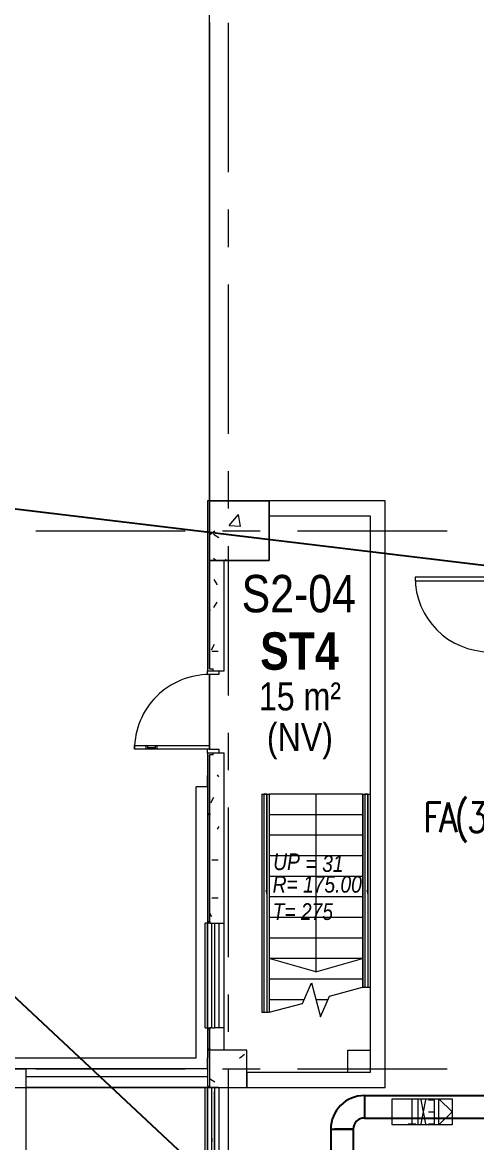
# Model space of a CAD drawing. Header units: millimetres. Extents: x 50620 to 404449, y -131543 to 97.
# Drawn here: x 346237 to 352311, y -79384 to -64398 of the extents above; entities that cross this region are included whole.
import ezdxf

# ---------------------------------------------------------------- set-up
doc = ezdxf.new("R2010")
doc.units = ezdxf.units.MM
doc.linetypes.add('IDA - Grid Line', pattern=[3500, 2000, -500, 500, -500])
for name, color, linetype, lineweight in [('1599_DB_A_BLK2_HQ_R21-2ND STOREY 20230517--$0$A-_DETA----_ED-1', 8, 'Continuous', 9), ('1599_DB_A_BLK2_HQ_R21-2ND STOREY 20230517--$0$A-_DOOR----_E', 8, 'Continuous', 9), ('1599_DB_A_BLK2_HQ_R21-2ND STOREY 20230517--$0$A-_DOOR----_E-1', 8, 'Continuous', 9), ('1599_DB_A_BLK2_HQ_R21-2ND STOREY 20230517--$0$A-_GENM----_M', 8, 'Continuous', 9), ('1599_DB_A_BLK2_HQ_R21-2ND STOREY 20230517--$0$A-_HANR----_E3', 8, 'Continuous', 9), ('1599_DB_A_BLK2_HQ_R21-2ND STOREY 20230517--$0$A-_HANR----_E6', 8, 'Continuous', 9), ('1599_DB_A_BLK2_HQ_R21-2ND STOREY 20230517--$0$A-_WIND----_E', 8, 'Continuous', 9), ('1599_DB_A_BLK2_HQ_R21-2ND STOREY 20230517--$0$E-_LIGT----_E', 8, 'Continuous', 9), ('1599_DB_A_BLK2_HQ_R21-2ND STOREY 20230517--$0$S-_COLN----_E', 8, 'Continuous', 9), ('1599_DB_A_BLK2_HQ_R21-2ND STOREY 20230517--$0$S-_COLN----_E-1', 8, 'Continuous', 0), ('A-_FLOR----_E', 8, 'Continuous', 9), ('A-_GENM----_M', 8, 'Continuous', 9), ('A-_HANR----_E1', 8, 'Continuous', 9), ('A-_HANR----_E3', 8, 'Continuous', 9), ('A-_HANR----_E6', 8, 'Continuous', 9), ('A-_ROOMNAME_A', 8, 'Continuous', 9), ('A-_WALL----_E', 8, 'Continuous', 9), ('A-_WALL----_E-1', 8, 'Continuous', 18), ('A-_WALLPRTN_E', 8, 'Continuous', 9), ('A-_WALLPRTN_E-1', 8, 'Continuous', 18), ('A-_WIND----_E', 8, 'Continuous', 9), ('FURNITURE', 8, 'Continuous', 9), ('M-_ARCHI', 8, 'Continuous', 5), ('M-ACMV_FAD', 3, 'Continuous', 25), ('M-FA TEXT', 3, 'Continuous', 25), ('M_ACMV_ANNOTATION', 7, 'Continuous', 20), ('S-_COLN----_E', 8, 'Continuous', 5), ('S-_COLN----_E-1', 8, 'Continuous', 5), ('S-_COLN----_E-2', 8, 'Continuous', 5), ('S-_STRC----_A', 8, 'Continuous', 5), ('S-_STRC----_A-1', 8, 'Continuous', 5), ('S-_STRC----_E', 8, 'Continuous', 5)]:
    doc.layers.add(name, color=color, linetype=linetype, lineweight=lineweight)
doc.layers.add('S-_ANOTGRID_E-1', color=9, linetype='IDA - Grid Line', lineweight=5, true_color=0x808080)
doc.styles.add('Arial Narrow_2', font='ARIALN.TTF', dxfattribs={"height": 90})
doc.styles.add('Arial Narrow_4', font='ARIALN.TTF', dxfattribs={"height": 375})
doc.styles.add('Arial Narrow_B_2', font='ARIALNB.TTF', dxfattribs={"height": 500})
doc.styles.add('Arial Narrow_I', font='ARIALNI.TTF', dxfattribs={"height": 1.5})
doc.styles.add('Arial Narrow_I_1', font='ARIALNI.TTF', dxfattribs={"height": 375})
doc.styles.add('ROMANS', font='romans.shx', dxfattribs={"width": 0.8})
doc.styles.get("Standard").update_dxf_attribs({"font": 'arial.ttf'})
doc.dimstyles.get("Standard").update_dxf_attribs({"dimtxt": 200, "dimasz": 150, "dimexe": 0.18, "dimexo": 0.0625, "dimgap": 10, "dimtad": 1, "dimtih": 1, "dimtoh": 1, "dimdec": 0, "dimzin": 0, "dimdsep": 46, "dimtxsty": 'Standard', "dimcen": 0.09, "dimclrd": 256, "dimclre": 256, "dimclrt": 256, "dimadec": 0, "dimazin": 0, "dimtfac": 1, "dimtdec": 0, "dimtofl": 0, "dimtmove": 0, "dimatfit": 3, "dimfxl": 1, "dimtolj": 1, "dimtzin": 0, "dimarcsym": 1})
pattern_1 = [(6e-11, (-28420.7, -3975.34), (1016, 254), [83.82, -678.18, 83.82, -678.18, -4064]), (6e-11, (-28420.7, -3975.34), (1016, 254), [-1524, 83.82, -1440.18, 83.82, -678.18, -1778]), (6e-11, (-28420.7, -3975.34), (1016, 254), [-3810, 83.82, -424.18, 83.82, -1186.18]), (120, (-28039.7, -3848.34), (-727.9705, 752.8818), [83.82, -678.18, 83.82, -678.18, -4064]), (120, (-28039.7, -3848.34), (-727.9705, 752.8818), [-1524, 83.82, -1440.18, 83.82, -678.18, -1778]), (120, (-28039.7, -3848.34), (-727.9705, 752.8818), [-3810, 83.82, -424.18, 83.82, -1186.18]), (240, (-27912.7, -3340.34), (-288.0295, -1006.8818), [83.82, -678.18, 83.82, -678.18, -4064]), (240, (-27912.7, -3340.34), (-288.0295, -1006.8818), [-1524, 83.82, -1440.18, 83.82, -678.18, -1778]), (240, (-27912.7, -3340.34), (-288.0295, -1006.8818), [-3810, 83.82, -424.18, 83.82, -1186.18])]

# ---------------------------------------------------------------- blocks, each defined once
blk = doc.blocks.new('IDA - Casement w Top Hung - 2 Panels - 1400L X 1800H - B2-AW01-3560558-BLK 2 2ND STOREY PLAN')
at = {"layer": 'A-_WIND----_E'}
for p, q in [((-700, 17.5), (700, 17.5)), ((-700, 17.5), (-700, -17.5)), ((-650, 17.5), (-615, 17.5)), ((-650, 17.5), (-25, 17.5)), ((-650, 17.5), (650, 17.5)), ((-650, 17.5), (650, 17.5)), ((-615, 17.5), (-35, 17.5)), ((-615, 17.5), (-60, 17.5)), ((-35, 17.5), (0, 17.5)), ((25, 17.5), (-24.9, 17.5)), ((0, 17.5), (35, 17.5)), ((25, 17.5), (650, 17.5)), ((35, 17.5), (615, 17.5)), ((60, 17.5), (615, 17.5)), ((615, 17.5), (650, 17.5)), ((700, 17.5), (700, -17.5)), ((700, -17.5), (-700, -17.5)), ((-615, -17.5), (-650, -17.5)), ((-25, -17.5), (-650, -17.5)), ((650, -17.5), (-650, -17.5)), ((-650, -17.5), (650, -17.5)), ((-35, -17.5), (-615, -17.5)), ((-60, -17.5), (-615, -17.5)), ((0, -17.5), (-35, -17.5)), ((25, -17.5), (-24.9, -17.5)), ((35, -17.5), (0, -17.5)), ((650, -17.5), (25, -17.5)), ((615, -17.5), (35, -17.5)), ((615, -17.5), (60, -17.5)), ((650, -17.5), (615, -17.5))]:
    blk.add_line(p, q, dxfattribs=at)
blk = doc.blocks.new('Wall Motif - Type 1-2673879-BLK 2 2ND STOREY PLAN')
at = {"layer": 'A-_GENM----_M'}
for p, q in [((-575, 105), (825, 105)), ((-575, 105), (-575, 75)), ((825, 75), (-575, 75)), ((-525, 105), (81, 105)), ((81, 75), (-525, 75)), ((-481, 105), (125, 105)), ((-481, 105), (731, 105)), ((125, 75), (-481, 75)), ((731, 75), (-481, 75)), ((125, 105), (731, 105)), ((731, 75), (125, 75)), ((169, 105), (775, 105)), ((775, 75), (169, 75)), ((825, 75), (825, 105))]:
    blk.add_line(p, q, dxfattribs=at)
blk = doc.blocks.new('Railing - Railing-3164338-BLK 2 2ND STOREY PLAN')
at = {"layer": 'A-_HANR----_E3'}
for p, q in [((-7129, -42750), (-7029, -42750)), ((-7129, -42750), (-7129, -45667)), ((-7094, -42750), (-7064, -42750)), ((-7094, -42750), (-7064, -42750)), ((-7029, -42750), (-7029, -45667)), ((-7129, -45667), (-7029, -45667)), ((-7094, -45667), (-7064, -45667)), ((-7094, -45667), (-7064, -45667)), ((-7094, -45667), (-7064, -45667)), ((-7094, -45667), (-7064, -45667)), ((-7094, -45667), (-7064, -45667))]:
    blk.add_line(p, q, dxfattribs=at)
blk = doc.blocks.new('Top Rail Type - Top Rail_Internal_-3164345-BLK 2 2ND STOREY PLAN')
at = {"layer": 'A-_HANR----_E6'}
for p, q in [((-7099, -42750), (-7099, -44083)), ((-7059, -44083), (-7059, -42750)), ((-7077, -44046), (-7081, -44046))]:
    blk.add_line(p, q, dxfattribs=at)
at = {"layer": 'A-_HANR----_E6', "flags": 128}
for points in [[(-7097, -42750), (-7093, -42750), (-7089, -42750), (-7084, -42750), (-7079, -42750), (-7074, -42750), (-7069, -42750), (-7065, -42750), (-7062, -42750)], [(-7062, -42750), (-7065, -42750), (-7069, -42750), (-7074, -42750), (-7079, -42750), (-7084, -42750), (-7089, -42750), (-7093, -42750), (-7097, -42750)]]:
    blk.add_lwpolyline(points, dxfattribs=at)
blk = doc.blocks.new('Top Rail Type - Top Rail_Internal_-V78-BLK 2 2ND STOREY PLAN')
at = {"layer": 'A-_HANR----_E6'}
for p, q in [((-7059, -42750), (-7099, -42750)), ((-7099, -42750), (-7099, -45667)), ((-7059, -42750), (-7059, -45667)), ((-7099, -45667), (-7059, -45667))]:
    blk.add_line(p, q, dxfattribs=at)
blk = doc.blocks.new('Top Rail Type - Top Rail_Internal_-3698194-BLK 2 2ND STOREY PLAN')
at = {"layer": 'A-_HANR----_E6'}
for p, q in [((-5749, -42750), (-5749, -44083)), ((-5709, -44083), (-5709, -42750)), ((-5727, -44046), (-5731, -44046))]:
    blk.add_line(p, q, dxfattribs=at)
at = {"layer": 'A-_HANR----_E6', "flags": 128}
for points in [[(-5747, -42750), (-5743, -42750), (-5739, -42750), (-5734, -42750), (-5729, -42750), (-5724, -42750), (-5719, -42750), (-5715, -42750), (-5712, -42750)], [(-5712, -42750), (-5715, -42750), (-5719, -42750), (-5724, -42750), (-5729, -42750), (-5734, -42750), (-5739, -42750), (-5743, -42750), (-5747, -42750)]]:
    blk.add_lwpolyline(points, dxfattribs=at)
blk = doc.blocks.new('Top Rail Type - Top Rail_Internal_-V82-BLK 2 2ND STOREY PLAN')
at = {"layer": 'A-_HANR----_E6'}
for p, q in [((-5709, -42750), (-5749, -42750)), ((-5749, -42750), (-5749, -45332)), ((-5709, -42750), (-5709, -45332)), ((-5749, -45332), (-5709, -45332))]:
    blk.add_line(p, q, dxfattribs=at)
blk = doc.blocks.new('IDA - Rectangle Column - 500W X 500D-3567643-BLK 2 2ND STOREY PLAN')
at = {"layer": 'S-_COLN----_E-2'}
h = blk.add_hatch(dxfattribs=at)
h.set_pattern_fill('FP_7', color=256, style=0, pattern_type=2)
h.set_pattern_definition([(50, (138886.4, 89152.4), (1821.84, -159.391), [190.5, -2095.5]), (355, (138886.4, 89152.4), (-352.428, 1910.567), [152.4, -1676.4]), (100.451, (139038.2, 89139.1), (1469.426, 1751.166), [161.9, -1780.9]), (46.184, (138886.4, 89660.4), (2710.79, -420.428), [285.75, -3143.25]), (96.636, (139112.3, 89625.3), (2374.026, 2474.276), [242.85, -2671.35]), (351.184, (138886.4, 89660.4), (2374.05, 2474.253), [228.6, -2514.6]), (21, (139140.4, 89533.4), (1516.144, -1022.652), [190.5, -2095.5]), (326, (139140.4, 89533.4), (618.02, 1841.88), [152.4, -1676.4]), (71.451, (139266.7, 89448.2), (2134.171, 819.212), [161.9, -1780.9]), (37.5, (138886.4, 89152.4), (30.886, 845.5504), [83.82, -1572.26, 83.82, -1617.98, -1682.75]), (37.5, (138886.4, 89152.4), (30.886, 845.5504), [-3357.88, 83.82, -1598.93]), (7.5, (138886.4, 89152.4), (668.1966, 1001.8057), [83.82, -886.46, 83.82, -1534.16, -641.35]), (7.5, (138886.4, 89152.4), (668.1966, 1001.8057), [-2588.26, 83.82, -557.53]), (327.5, (138319.95, 89152.4), (1355.9093, -57.2896), [83.82, -551.18, 83.82, -1897.38, -2628.9]), (327.5, (138319.95, 89152.4), (1355.9093, -57.2896), [-2616.2, 83.82, -2545.08]), (317.5, (138066, 89152.4), (1481.293, 254.266), [83.82, -741.68, 83.82, -1231.9, -1866.9]), (317.5, (138066, 89152.4), (1481.293, 254.266), [-2141.22, 83.82, -1783.08])])
h.paths.add_polyline_path([(250, -250), (250, 250), (-250, 250), (-250, -250), (-183, -250)])
at = {"layer": 'S-_COLN----_E-1'}
for p, q in [((250, 250), (-250, 250)), ((-250, 250), (-250, -250)), ((250, -250), (250, 250)), ((-250, -250), (250, -250))]:
    blk.add_line(p, q, dxfattribs=at)
blk = doc.blocks.new('IDA - Stair Detail Tag - UP_Total No of Riser - Riser Height - Tread Depth-258127-BLK 2 2ND STOREY PLAN')
at = {"layer": 'S-_STRC----_A-1', "insert": (0.03, -0.49), "char_height": 1.5, "width": 2.9662, "attachment_point": 1, "style": 'Arial Narrow_I'}
blk.add_mtext('UP', dxfattribs=at)
blk = doc.blocks.new('1599_DB_A_BLK2_HQ_R21-2ND STOREY 20230517--$0$IDA - Rectangle Column - 500W X 500D-3567643-LINKVIEW_BLK2_2ND STOREY')
at = {"layer": '1599_DB_A_BLK2_HQ_R21-2ND STOREY 20230517--$0$S-_COLN----_E'}
h = blk.add_hatch(dxfattribs=at)
h.set_pattern_fill('FP_8', color=256, style=0, pattern_type=2)
h.set_pattern_definition([(50, (7579.3, 46424.7), (1821.84, -159.39), [190.5, -2095.5]), (355, (7579.3, 46424.7), (-352.43, 1910.57), [152.4, -1676.4]), (100.451, (7731.1, 46411.4), (1469.426, 1751.166), [161.9, -1780.9]), (46.184, (7579.3, 46932.7), (2710.79, -420.43), [285.75, -3143.25]), (96.636, (7805.2, 46897.6), (2374.03, 2474.28), [242.85, -2671.35]), (351.184, (7579.3, 46932.7), (2374.05, 2474.25), [228.6, -2514.6]), (21, (7833.3, 46805.7), (1516.143, -1022.65), [190.5, -2095.5]), (326, (7833.3, 46805.7), (618.02, 1841.88), [152.4, -1676.4]), (71.451, (7959.6, 46720.4), (2134.17, 819.21), [161.9, -1780.9]), (37.5, (7579.3, 46424.66), (30.886, 845.55), [83.82, -1572.26, 83.82, -1617.98, -1682.75]), (37.5, (7579.3, 46424.66), (30.886, 845.55), [-3357.88, 83.82, -1598.93]), (7.5, (7579.3, 46424.7), (668.197, 1001.806), [83.82, -886.46, 83.82, -1534.16, -641.35]), (7.5, (7579.3, 46424.7), (668.197, 1001.806), [-2588.26, 83.82, -557.53]), (327.5, (7012.9, 46424.66), (1355.909, -57.29), [83.82, -551.18, 83.82, -1897.38, -2628.9]), (327.5, (7012.9, 46424.66), (1355.909, -57.29), [-2616.2, 83.82, -2545.08]), (317.5, (6758.9, 46424.7), (1481.293, 254.266), [83.82, -741.68, 83.82, -1231.9, -1866.9]), (317.5, (6758.9, 46424.7), (1481.293, 254.266), [-2141.22, 83.82, -1783.08])])
h.paths.add_polyline_path([(-218, -250), (250, -250), (250, 250), (-250, 250), (-250, -250)], flags=0)
at = {"layer": '1599_DB_A_BLK2_HQ_R21-2ND STOREY 20230517--$0$S-_COLN----_E-1'}
for p, q in [((250, 250), (-250, 250)), ((-250, 250), (-250, -250)), ((250, -250), (250, 250)), ((-250, -250), (-218, -250)), ((-183, -250), (250, -250))]:
    blk.add_line(p, q, dxfattribs=at)
blk = doc.blocks.new('1599_DB_A_BLK2_HQ_R21-2ND STOREY 20230517--$0$Top Rail Type - Top Rail_Internal_-V16-LINKVIEW_BLK2_2ND STOREY')
at = {"layer": '1599_DB_A_BLK2_HQ_R21-2ND STOREY 20230517--$0$A-_HANR----_E6'}
for p, q in [((-5710, -42750), (-5749, -42750)), ((-5749, -42750), (-5749, -45332)), ((-5709, -42750), (-5709, -45332)), ((-5749, -45332), (-5709, -45332))]:
    blk.add_line(p, q, dxfattribs=at)
blk = doc.blocks.new('1599_DB_A_BLK2_HQ_R21-2ND STOREY 20230517--$0$Top Rail Type - Top Rail_Internal_-3698194-LINKVIEW_BLK2_2ND STOREY')
at = {"layer": '1599_DB_A_BLK2_HQ_R21-2ND STOREY 20230517--$0$A-_HANR----_E6'}
for p, q in [((-5749, -42750), (-5749, -44083)), ((-5709, -44083), (-5709, -42750)), ((-5727, -44046), (-5731, -44046))]:
    blk.add_line(p, q, dxfattribs=at)
blk = doc.blocks.new('1599_DB_A_BLK2_HQ_R21-2ND STOREY 20230517--$0$Railing - Railing-3698191-LINKVIEW_BLK2_2ND STOREY')
at = {"layer": '1599_DB_A_BLK2_HQ_R21-2ND STOREY 20230517--$0$A-_HANR----_E3'}
for p, q in [((-5779, -42750), (-5749, -42750)), ((-5779, -42750), (-5779, -45332)), ((-5709, -42750), (-5679, -42750)), ((-5779, -45332), (-5749, -45332)), ((-5709, -45332), (-5679, -45332))]:
    blk.add_line(p, q, dxfattribs=at)
blk = doc.blocks.new('1599_DB_A_BLK2_HQ_R21-2ND STOREY 20230517--$0$Top Rail Type - Top Rail_Internal_-V12-LINKVIEW_BLK2_2ND STOREY')
at = {"layer": '1599_DB_A_BLK2_HQ_R21-2ND STOREY 20230517--$0$A-_HANR----_E6'}
for p, q in [((-7060, -42750), (-7099, -42750)), ((-7099, -42750), (-7099, -45667)), ((-7059, -42750), (-7059, -45667)), ((-7099, -45667), (-7059, -45667))]:
    blk.add_line(p, q, dxfattribs=at)
blk = doc.blocks.new('1599_DB_A_BLK2_HQ_R21-2ND STOREY 20230517--$0$Top Rail Type - Top Rail_Internal_-3164345-LINKVIEW_BLK2_2ND STOREY')
at = {"layer": '1599_DB_A_BLK2_HQ_R21-2ND STOREY 20230517--$0$A-_HANR----_E6'}
for p, q in [((-7099, -42750), (-7099, -44083)), ((-7059, -44083), (-7059, -42750)), ((-7077, -44046), (-7081, -44046))]:
    blk.add_line(p, q, dxfattribs=at)
blk = doc.blocks.new('1599_DB_A_BLK2_HQ_R21-2ND STOREY 20230517--$0$Railing - Railing-3164338-LINKVIEW_BLK2_2ND STOREY')
at = {"layer": '1599_DB_A_BLK2_HQ_R21-2ND STOREY 20230517--$0$A-_HANR----_E3'}
for p, q in [((-7129, -42750), (-7099, -42750)), ((-7129, -42750), (-7129, -45667)), ((-7059, -42750), (-7029, -42750)), ((-7029, -42750), (-7029, -45667)), ((-7129, -45667), (-7099, -45667)), ((-7059, -45667), (-7029, -45667))]:
    blk.add_line(p, q, dxfattribs=at)
blk = doc.blocks.new('1599_DB_A_BLK2_HQ_R21-2ND STOREY 20230517--$0$Wall Motif - Type 1-3662952-LINKVIEW_BLK2_2ND STOREY')
at = {"layer": '1599_DB_A_BLK2_HQ_R21-2ND STOREY 20230517--$0$A-_GENM----_M'}
for p, q in [((-575, 105), (825, 105)), ((-575, 105), (-575, 75)), ((825, 75), (-575, 75)), ((825, 75), (825, 105))]:
    blk.add_line(p, q, dxfattribs=at)
blk = doc.blocks.new('1599_DB_A_BLK2_HQ_R21-2ND STOREY 20230517--$0$IDA - Casement w Top Hung - 2 Panels - 1400L X 1800H - B2-AW01-3662951-LINKVIEW_BLK2_2ND STOREY')
at = {"layer": '1599_DB_A_BLK2_HQ_R21-2ND STOREY 20230517--$0$A-_WIND----_E'}
for p, q in [((-700, 17.5), (700, 17.5)), ((-700, 17.5), (-700, -17.5)), ((700, 17.5), (700, -17.5)), ((700, -17.5), (-700, -17.5))]:
    blk.add_line(p, q, dxfattribs=at)
blk = doc.blocks.new('1599_DB_A_BLK2_HQ_R21-2ND STOREY 20230517--$0$Wall Motif - Type 1-2673879-LINKVIEW_BLK2_2ND STOREY')
at = {"layer": '1599_DB_A_BLK2_HQ_R21-2ND STOREY 20230517--$0$A-_GENM----_M'}
for p, q in [((-575, 105), (825, 105)), ((-575, 105), (-575, 75)), ((825, 75), (-575, 75)), ((825, 75), (825, 105))]:
    blk.add_line(p, q, dxfattribs=at)
blk = doc.blocks.new('1599_DB_A_BLK2_HQ_R21-2ND STOREY 20230517--$0$IDA - Casement w Top Hung - 2 Panels - 1400L X 1800H - B2-AW01-3560558-LINKVIEW_BLK2_2ND STOREY')
at = {"layer": '1599_DB_A_BLK2_HQ_R21-2ND STOREY 20230517--$0$A-_WIND----_E'}
for p, q in [((-700, 17.5), (700, 17.5)), ((-700, 17.5), (-700, -17.5)), ((700, 17.5), (700, -17.5)), ((700, -17.5), (-700, -17.5))]:
    blk.add_line(p, q, dxfattribs=at)
blk = doc.blocks.new('1599_DB_A_BLK2_HQ_R21-2ND STOREY 20230517--$0$IDA - F - Single - Swing - VP - 1100L X 2200H - B2-FTD06 - 1HR-3699536-LINKVIEW_BLK2_2ND STOREY')
at = {"layer": '1599_DB_A_BLK2_HQ_R21-2ND STOREY 20230517--$0$A-_DOOR----_E-1'}
for p, q in [((-550, 75), (-500, 75)), ((-500, 75), (-500, -75)), ((500, 75), (550, 75)), ((500, -50.8), (500, 75)), ((-500, -75), (-550, -75)), ((450, -50.8), (500, -50.8)), ((450, -1050.8), (450, -50.8)), ((500, -50.8), (500, -1050.8)), ((550, -75), (500, -75)), ((450, -750.8), (500, -750.8)), ((450, -775.8), (500, -775.8)), ((450, -875.8), (500, -875.8)), ((475, -875.8), (475, -775.8)), ((450, -900.8), (500, -900.8)), ((500, -1050.8), (450, -1050.8))]:
    blk.add_line(p, q, dxfattribs=at)
blk.add_arc((500, -50.8), 1000, 180, 270, dxfattribs=at)
blk = doc.blocks.new('1599_DB_A_BLK2_HQ_R21-2ND STOREY 20230517--$0$IDA - Exit Sign - IDA - Exit Sign - Left Side-3511324-LINKVIEW_BLK2_2ND STOREY')
at = {"layer": '1599_DB_A_BLK2_HQ_R21-2ND STOREY 20230517--$0$A-_DETA----_ED-1', "color": 8}
for p, q in [((-164, -115), (-164, -433)), ((-84, -115), (-164, -115)), ((-49, -113), (14, -438)), ((14, -113), (-49, -438)), ((55, -113), (55, -438)), ((185, -115), (85, -115)), ((135, -115), (135, -438)), ((-84, -275), (-164, -275)), ((-164, -433), (-84, -433))]:
    blk.add_line(p, q, dxfattribs=at)
at = {"layer": '1599_DB_A_BLK2_HQ_R21-2ND STOREY 20230517--$0$E-_LIGT----_E', "color": 8}
for p, q in [((-400, -275), (-225, -100)), ((-400, -450), (-400, -100)), ((-400, -100), (400, -100)), ((-225, -100), (-225, -450)), ((400, -100), (400, -450)), ((-225, -450), (-400, -275)), ((400, -450), (-400, -450))]:
    blk.add_line(p, q, dxfattribs=at)
blk = doc.blocks.new('ARCHI 2ND_2024 09 11')
at = {"layer": '1599_DB_A_BLK2_HQ_R21-2ND STOREY 20230517--$0$S-_COLN----_E', "lineweight": 5}
h = blk.add_hatch(dxfattribs=at)
h.set_pattern_fill('FP_1', color=8, style=0, pattern_type=2)
h.set_pattern_definition([(50, (-28420.7, -3975.3), (1821.84, -159.39), [190.5, -2095.5]), (355, (-28420.7, -3975.3), (-352.43, 1910.57), [152.4, -1676.4]), (100.451, (-28268.9, -3988.6), (1469.43, 1751.166), [161.9, -1780.9]), (46.184, (-28420.7, -3467.3), (2710.79, -420.43), [285.75, -3143.25]), (96.636, (-28194.8, -3502.4), (2374.03, 2474.28), [242.85, -2671.35]), (351.184, (-28420.7, -3467.3), (2374.05, 2474.25), [228.6, -2514.6]), (21, (-28166.7, -3594.3), (1516.143, -1022.65), [190.5, -2095.5]), (326, (-28166.7, -3594.3), (618.02, 1841.88), [152.4, -1676.4]), (71.451, (-28040.4, -3679.6), (2134.17, 819.21), [161.9, -1780.9]), (37.5, (-28420.7, -3975.34), (30.886, 845.55), [83.82, -1572.26, 83.82, -1617.98, -1682.75]), (37.5, (-28420.7, -3975.34), (30.886, 845.55), [-3357.88, 83.82, -1598.93]), (7.5, (-28420.7, -3975.3), (668.197, 1001.806), [83.82, -886.46, 83.82, -1534.16, -641.35]), (7.5, (-28420.7, -3975.3), (668.197, 1001.806), [-2588.26, 83.82, -557.53]), (327.5, (-28987.1, -3975.34), (1355.909, -57.29), [83.82, -551.18, 83.82, -1897.38, -2628.9]), (327.5, (-28987.1, -3975.34), (1355.909, -57.29), [-2616.2, 83.82, -2545.08]), (317.5, (-29241.1, -3975.3), (1481.293, 254.266), [83.82, -741.68, 83.82, -1231.9, -1866.9]), (317.5, (-29241.1, -3975.3), (1481.293, 254.266), [-2141.22, 83.82, -1783.08])])
h.paths.add_polyline_path([(-36125, -43600), (-35450, -43600), (-35450, -42800), (-36250, -42800), (-36250, -43600)], flags=0)
h = blk.add_hatch(dxfattribs=at)
h.set_pattern_fill('FP_3', color=8, style=0, pattern_type=2)
h.set_pattern_definition(pattern_1)
h.paths.add_polyline_path([(-36200, -45074.8), (-36125, -45074.8), (-36125, -43600), (-36250, -43600), (-36250, -45049.8), (-36200, -45049.8)], flags=0)
h = blk.add_hatch(dxfattribs=at)
h.set_pattern_fill('FP_3', color=8, style=0, pattern_type=2)
h.set_pattern_definition(pattern_1)
h.paths.add_polyline_path([(-36125, -48450), (-36125, -46174.8), (-36200, -46174.8), (-36200, -46199.8), (-36250, -46199.8), (-36250, -46983.3), (-36245, -46983.3), (-36245, -47003.3), (-36250, -47003.3), (-36250, -48430), (-36245, -48430), (-36245, -48450), (-36182.7, -48450)], flags=0)
at = {"layer": 'S-_COLN----_E-2', "lineweight": 5}
h = blk.add_hatch(dxfattribs=at)
h.set_pattern_fill('FP_40', color=256, style=0, pattern_type=2)
h.set_pattern_definition([(50, (102886.4, 38752.4), (1821.841, -159.39), [190.5, -2095.5]), (355, (102886.4, 38752.4), (-352.428, 1910.567), [152.4, -1676.4]), (100.451, (103038.2, 38739.1), (1469.426, 1751.166), [161.9, -1780.9]), (46.184, (102886.4, 39260.4), (2710.79, -420.428), [285.75, -3143.25]), (96.636, (103112.3, 39225.3), (2374.026, 2474.276), [242.85, -2671.35]), (351.184, (102886.4, 39260.4), (2374.05, 2474.253), [228.6, -2514.6]), (21, (103140.4, 39133.4), (1516.143, -1022.652), [190.5, -2095.5]), (326, (103140.4, 39133.4), (618.02, 1841.88), [152.4, -1676.4]), (71.451, (103266.7, 39048.2), (2134.171, 819.212), [161.9, -1780.9]), (37.5, (102886.4, 38752.4), (30.886, 845.5504), [83.82, -1572.26, 83.82, -1617.98, -1682.75]), (37.5, (102886.4, 38752.4), (30.886, 845.5504), [-3357.88, 83.82, -1598.93]), (7.5, (102886.4, 38752.4), (668.1966, 1001.806), [83.82, -886.46, 83.82, -1534.16, -641.35]), (7.5, (102886.4, 38752.4), (668.1966, 1001.806), [-2588.26, 83.82, -557.53]), (327.5, (102319.95, 38752.4), (1355.9093, -57.2896), [83.82, -551.18, 83.82, -1897.38, -2628.9]), (327.5, (102319.95, 38752.4), (1355.9093, -57.2896), [-2616.2, 83.82, -2545.08]), (317.5, (102066, 38752.4), (1481.293, 254.266), [83.82, -741.68, 83.82, -1231.9, -1866.9]), (317.5, (102066, 38752.4), (1481.293, 254.266), [-2141.22, 83.82, -1783.08])])
h.paths.add_polyline_path([(-36125, -43600), (-35450, -43600), (-35450, -42800), (-36250, -42800), (-36250, -43600), (-36200, -43600)])
at = {"color": 8, "lineweight": 5}
blk.add_lwpolyline([(-35450, -43600), (-36250, -43600), (-36250, -42800), (-35450, -42800)], close=True, dxfattribs=at)
at = {"layer": '1599_DB_A_BLK2_HQ_R21-2ND STOREY 20230517--$0$A-_DOOR----_E', "color": 8, "lineweight": 5}
for p, q in [((-32500, -43820), (-33500, -43820)), ((-33500, -43820), (-33500, -43870)), ((-33500, -43870), (-32500, -43870))]:
    blk.add_line(p, q, dxfattribs=at)
blk.add_arc((-32500, -43820), 1000, 180, 270, dxfattribs=at)
at = {"layer": '1599_DB_A_BLK2_HQ_R21-2ND STOREY 20230517--$0$S-_COLN----_E', "color": 8, "lineweight": 5}
for p, q in [((-36250, -36400), (-36250, -42800)), ((-36275, -42800), (-36275, -45074.8)), ((-36250, -42800), (-36275, -42800)), ((-36250, -43600), (-36250, -42800)), ((-36250, -42800), (-36250, -43600)), ((-35450, -42800), (-36250, -42800)), ((-35450, -42800), (-35450, -43000)), ((-33900, -42800), (-35450, -42800)), ((-35450, -43000), (-35450, -42800)), ((-33900, -50650), (-33900, -42800)), ((-35450, -43000), (-34100, -43000)), ((-35450, -43600), (-35450, -43000)), ((-34100, -43000), (-34100, -50450)), ((-36125, -43600), (-36250, -43600)), ((-36250, -43600), (-36250, -45049.8)), ((-36250, -43600), (-36125, -43600)), ((-36125, -43600), (-35450, -43600)), ((-36050, -45074.8), (-36050, -43600)), ((-36275, -45074.8), (-36050, -45074.8)), ((-36250, -45049.8), (-36200, -45049.8)), ((-36200, -45074.8), (-36200, -45049.8)), ((-36250, -45124.8), (-36250, -46124.8)), ((-36275, -46174.8), (-36275, -46983.3)), ((-36050, -46174.8), (-36275, -46174.8)), ((-36250, -46199.8), (-36250, -46983.3)), ((-36200, -46199.8), (-36250, -46199.8)), ((-36200, -46199.8), (-36200, -46174.8)), ((-36050, -50150), (-36050, -46174.8)), ((-34200, -46725), (-35450, -46725)), ((-34825, -46725), (-34825, -47000)), ((-36275, -46983.3), (-36245, -46983.3)), ((-36275, -47003.3), (-36275, -48430)), ((-36245, -47003.3), (-36275, -47003.3)), ((-36250, -46983.3), (-36250, -47003.3)), ((-36250, -47003.3), (-36250, -48430)), ((-36245, -46983.3), (-36245, -47003.3)), ((-34200, -47000), (-35450, -47000)), ((-34825, -47000), (-34825, -47275)), ((-34200, -47275), (-35450, -47275)), ((-34825, -47275), (-34825, -47550)), ((-34200, -47550), (-35450, -47550)), ((-34825, -47550), (-34825, -47825)), ((-34200, -47825), (-35450, -47825)), ((-34825, -47825), (-34825, -48100)), ((-34200, -48100), (-35450, -48100)), ((-34825, -48100), (-34825, -48375)), ((-34200, -48375), (-35450, -48375)), ((-34825, -48375), (-34825, -48650)), ((-36275, -48430), (-36245, -48430)), ((-36275, -49850), (-36275, -48450)), ((-36245, -48450), (-36275, -48450)), ((-36250, -48430), (-36250, -48450)), ((-36245, -48430), (-36245, -48450)), ((-36245, -48450), (-36217.7, -48450)), ((-36182.7, -48450), (-36050, -48450)), ((-36125, -48450), (-36125, -49850)), ((-34200, -48650), (-35450, -48650)), ((-34825, -48650), (-34825, -48925)), ((-34825, -49100), (-35450, -48925)), ((-34200, -48925), (-35450, -48925)), ((-34825, -49100), (-34200, -48925)), ((-34825, -48925), (-34825, -49100)), ((-34200, -49200), (-35450, -49200)), ((-35006.1, -49523.5), (-34885.7, -49248.6)), ((-34885.7, -49248.6), (-34764.3, -49701.4)), ((-34764.3, -49701.4), (-34643.9, -49426.5)), ((-34643.9, -49426.5), (-34200, -49307.5)), ((-34984.8, -49475), (-35450, -49475)), ((-35450, -49642.5), (-35006.1, -49523.5)), ((-34665.2, -49475), (-34825, -49475)), ((-36275, -49850), (-36245, -49850)), ((-36275, -49870), (-36275, -50130)), ((-36245, -49870), (-36275, -49870)), ((-36250, -49850), (-36250, -49870)), ((-36250, -49870), (-36250, -50130)), ((-36245, -49850), (-36245, -49870)), ((-36217.7, -49850), (-36245, -49850)), ((-36050, -49850), (-36182.7, -49850)), ((-36275, -50130), (-36245, -50130)), ((-36275, -50150), (-36275, -50630)), ((-36250, -50150), (-36275, -50150)), ((-36250, -50130), (-36250, -50150)), ((-36245, -50130), (-36245, -50150)), ((-34400, -50450), (-34400, -50150)), ((-34400, -50150), (-34100, -50150)), ((-34100, -50450), (-35750, -50450)), ((-36275, -50630), (-36250, -50630)), ((-36275, -52050), (-36275, -50650)), ((-36250, -50650), (-36275, -50650)), ((-36125, -50650), (-36125, -52050)), ((-35750, -50650), (-33900, -50650))]:
    blk.add_line(p, q, dxfattribs=at)
at = {"layer": 'A-_FLOR----_E', "color": 8, "lineweight": 5}
for p, q in [((-36250, -45049.8), (-36250, -34150)), ((-36250, -46124.8), (-36250, -45124.8)), ((-36250, -48450), (-36250, -46199.8)), ((-36425, -50250), (-36425, -46625)), ((-36250, -50250), (-36250, -49850)), ((-43625, -50250), (-36425, -50250)), ((-43625, -50250), (-36425, -50250))]:
    blk.add_line(p, q, dxfattribs=at)
at = {"layer": 'A-_FLOR----_E', "lineweight": 5}
for p, q in [((-36250, -36400), (-36250, -42800)), ((-36250, -49850), (-36250, -50650))]:
    blk.add_line(p, q, dxfattribs=at)
at = {"layer": 'A-_WALL----_E', "color": 8, "lineweight": 5}
for p, q in [((-36275, -46625), (-36275, -46475)), ((-36425, -50250), (-36425, -46625)), ((-36275, -46625), (-36425, -46625)), ((-36275, -46625), (-36275, -50250)), ((-43625, -50250), (-36425, -50250)), ((-36275, -50400), (-36275, -50250)), ((-36275, -50400), (-43775, -50400)), ((-38900, -50400), (-38700, -50400)), ((-38700, -62276.7), (-38700, -50400)), ((-38700, -50500), (-36275, -50500)), ((-36250, -50500), (-36250, -50650)), ((-36250, -50650), (-38700, -50650))]:
    blk.add_line(p, q, dxfattribs=at)
at = {"layer": 'A-_WALL----_E', "lineweight": 5}
for p, q in [((-36250, -50150), (-36250, -50630)), ((-36125, -50650), (-36275, -50650)), ((-36275, -52050), (-36275, -50650)), ((-36125, -50650), (-36125, -52050))]:
    blk.add_line(p, q, dxfattribs=at)
at = {"layer": 'A-_WALL----_E-1', "lineweight": 5}
for p, q in [((-36275, -50150), (-36275, -50630)), ((-36275, -50630), (-36250, -50630)), ((-36245, -50650), (-36125, -50650))]:
    blk.add_line(p, q, dxfattribs=at)
at = {"layer": 'A-_WALLPRTN_E', "lineweight": 5}
blk.add_line((-35450, -42800), (-35450, -43000), dxfattribs=at)
at = {"layer": 'A-_WALLPRTN_E-1', "lineweight": 5}
for p, q in [((-34100, -42800), (-35450, -42800)), ((-33900, -42800), (-34100, -42800)), ((-33900, -50650), (-33900, -42800)), ((-35450, -43000), (-34100, -43000)), ((-34100, -43000), (-34100, -50450)), ((-34100, -50450), (-35750, -50450)), ((-35750, -50450), (-35750, -50650)), ((-35750, -50650), (-34100, -50650))]:
    blk.add_line(p, q, dxfattribs=at)
at = {"layer": 'FURNITURE', "color": 8, "lineweight": 5}
blk.add_line((-43775, -50650), (-33900, -50650), dxfattribs=at)
at = {"layer": 'S-_ANOTGRID_E-1', "color": 8, "lineweight": 5}
for p, q in [((-36000, 26594.8), (-36000, -83806.9)), ((-38572.1, -43200), (17962.1, -43200)), ((-38572.1, -50400), (17962.1, -50400))]:
    blk.add_line(p, q, dxfattribs=at)
at = {"layer": 'S-_COLN----_E', "lineweight": 5}
blk.add_line((-35450, -43000), (-35450, -42800), dxfattribs=at)
at = {"layer": 'S-_COLN----_E-1', "lineweight": 5}
for p, q in [((-35450, -42800), (-36250, -42800)), ((-35450, -43600), (-35450, -43000)), ((-36125, -43600), (-35450, -43600))]:
    blk.add_line(p, q, dxfattribs=at)
at = {"layer": 'S-_STRC----_A', "lineweight": 5}
for p, q in [((-34825, -46725), (-34825, -47000)), ((-34825, -47000), (-34825, -47275)), ((-34825, -47275), (-34825, -47550)), ((-34825, -47550), (-34825, -47825)), ((-34825, -47825), (-34825, -48100)), ((-34825, -48100), (-34825, -48375)), ((-34825, -48375), (-34825, -48650)), ((-34825, -48650), (-34825, -48925)), ((-34825, -49100), (-35450, -48925)), ((-34825, -48925), (-34825, -49100)), ((-34825, -49100), (-34200, -48925))]:
    blk.add_line(p, q, dxfattribs=at)
at = {"layer": 'S-_STRC----_E', "color": 8, "lineweight": 5}
for p, q in [((-34200, -46725), (-35450, -46725)), ((-35450, -46725), (-35450, -47000)), ((-34200, -46725), (-34200, -47000)), ((-35450, -47000), (-35450, -47275)), ((-34200, -47000), (-35450, -47000)), ((-34200, -47000), (-34200, -47275)), ((-35450, -47275), (-35450, -47550)), ((-34200, -47275), (-35450, -47275)), ((-34200, -47275), (-34200, -47550)), ((-35450, -47550), (-35450, -47825)), ((-34200, -47550), (-35450, -47550)), ((-34200, -47550), (-34200, -47825)), ((-35450, -47825), (-35450, -48100)), ((-34200, -47825), (-35450, -47825)), ((-34200, -47825), (-34200, -48100)), ((-35450, -48100), (-35450, -48375)), ((-34200, -48100), (-35450, -48100)), ((-34200, -48100), (-34200, -48375)), ((-35450, -48375), (-35450, -48650)), ((-34200, -48375), (-35450, -48375)), ((-34200, -48375), (-34200, -48650)), ((-35450, -48650), (-35450, -48925)), ((-34200, -48650), (-35450, -48650)), ((-34200, -48650), (-34200, -48925)), ((-35450, -48925), (-35450, -49200)), ((-34200, -48925), (-35450, -48925)), ((-34200, -48925), (-34200, -49200)), ((-35450, -49200), (-35450, -49475)), ((-34200, -49200), (-35450, -49200)), ((-35006.1, -49523.5), (-34885.7, -49248.6)), ((-34885.7, -49248.6), (-34764.3, -49701.4)), ((-34200, -49200), (-34200, -49307.5)), ((-34764.3, -49701.4), (-34643.9, -49426.5)), ((-34643.9, -49426.5), (-34200, -49307.5)), ((-35450, -49475), (-35450, -49642.5)), ((-34984.8, -49475), (-35450, -49475)), ((-35450, -49642.5), (-35006.1, -49523.5)), ((-34665.2, -49475), (-34825, -49475))]:
    blk.add_line(p, q, dxfattribs=at)
at = {"layer": '1599_DB_A_BLK2_HQ_R21-2ND STOREY 20230517--$0$S-_COLN----_E', "color": 8, "lineweight": 5}
for name, p, rotation in [('1599_DB_A_BLK2_HQ_R21-2ND STOREY 20230517--$0$IDA - F - Single - Swing - VP - 1100L X 2200H - B2-FTD06 - 1HR-3699536-LINKVIEW_BLK2_2ND STOREY', (-36200, -45624.8), 270.0000000000586), ('1599_DB_A_BLK2_HQ_R21-2ND STOREY 20230517--$0$Wall Motif - Type 1-3662952-LINKVIEW_BLK2_2ND STOREY', (-36200, -49275), 90.0000000000586), ('1599_DB_A_BLK2_HQ_R21-2ND STOREY 20230517--$0$IDA - Casement w Top Hung - 2 Panels - 1400L X 1800H - B2-AW01-3662951-LINKVIEW_BLK2_2ND STOREY', (-36200.2, -49150), 90.0000000000586), ('1599_DB_A_BLK2_HQ_R21-2ND STOREY 20230517--$0$Wall Motif - Type 1-2673879-LINKVIEW_BLK2_2ND STOREY', (-36200, -51475), 90.0000000000586), ('1599_DB_A_BLK2_HQ_R21-2ND STOREY 20230517--$0$IDA - Casement w Top Hung - 2 Panels - 1400L X 1800H - B2-AW01-3560558-LINKVIEW_BLK2_2ND STOREY', (-36200.2, -51350), 90.0000000000586), ('1599_DB_A_BLK2_HQ_R21-2ND STOREY 20230517--$0$IDA - Exit Sign - IDA - Exit Sign - Left Side-3511324-LINKVIEW_BLK2_2ND STOREY', (-33404.4, -51250), 180.0000000000585)]:
    blk.add_blockref(name, p, dxfattribs=dict(at, rotation=rotation))
for name, p in [('1599_DB_A_BLK2_HQ_R21-2ND STOREY 20230517--$0$Railing - Railing-3164338-LINKVIEW_BLK2_2ND STOREY', (-28420.7, -3975.3)), ('1599_DB_A_BLK2_HQ_R21-2ND STOREY 20230517--$0$Top Rail Type - Top Rail_Internal_-V12-LINKVIEW_BLK2_2ND STOREY', (-28420.7, -3975.3)), ('1599_DB_A_BLK2_HQ_R21-2ND STOREY 20230517--$0$Top Rail Type - Top Rail_Internal_-3164345-LINKVIEW_BLK2_2ND STOREY', (-28420.7, -3975.3)), ('1599_DB_A_BLK2_HQ_R21-2ND STOREY 20230517--$0$Railing - Railing-3698191-LINKVIEW_BLK2_2ND STOREY', (-28420.7, -3975.3)), ('1599_DB_A_BLK2_HQ_R21-2ND STOREY 20230517--$0$Top Rail Type - Top Rail_Internal_-V16-LINKVIEW_BLK2_2ND STOREY', (-28420.7, -3975.3)), ('1599_DB_A_BLK2_HQ_R21-2ND STOREY 20230517--$0$Top Rail Type - Top Rail_Internal_-3698194-LINKVIEW_BLK2_2ND STOREY', (-28420.7, -3975.3)), ('1599_DB_A_BLK2_HQ_R21-2ND STOREY 20230517--$0$IDA - Rectangle Column - 500W X 500D-3567643-LINKVIEW_BLK2_2ND STOREY', (-36000, -50400))]:
    blk.add_blockref(name, p, dxfattribs=at)
at = {"layer": 'A-_GENM----_M', "lineweight": 5, "rotation": 89.99999999999997}
blk.add_blockref('Wall Motif - Type 1-2673879-BLK 2 2ND STOREY PLAN', (-36200, -51475), dxfattribs=at)
at = {"layer": 'A-_HANR----_E1', "lineweight": 5}
blk.add_blockref('Railing - Railing-3164338-BLK 2 2ND STOREY PLAN', (-28420.7, -3975.3), dxfattribs=at)
at = {"layer": 'A-_HANR----_E6', "lineweight": 5}
for name in ['Top Rail Type - Top Rail_Internal_-3164345-BLK 2 2ND STOREY PLAN', 'Top Rail Type - Top Rail_Internal_-V78-BLK 2 2ND STOREY PLAN', 'Top Rail Type - Top Rail_Internal_-3698194-BLK 2 2ND STOREY PLAN', 'Top Rail Type - Top Rail_Internal_-V82-BLK 2 2ND STOREY PLAN']:
    blk.add_blockref(name, (-28420.7, -3975.3), dxfattribs=at)
at = {"layer": 'A-_WIND----_E', "lineweight": 5, "rotation": 89.99999999999997}
blk.add_blockref('IDA - Casement w Top Hung - 2 Panels - 1400L X 1800H - B2-AW01-3560558-BLK 2 2ND STOREY PLAN', (-36200.2, -51350), dxfattribs=at)
at = {"layer": 'S-_COLN----_E', "lineweight": 5}
blk.add_blockref('IDA - Rectangle Column - 500W X 500D-3567643-BLK 2 2ND STOREY PLAN', (-36000, -50400), dxfattribs=at)
at = {"layer": 'S-_STRC----_A-1', "color": 8, "lineweight": 5, "xscale": 149.4576363381071, "yscale": 149.4576363381071, "zscale": 149.4576363381071}
blk.add_blockref('IDA - Stair Detail Tag - UP_Total No of Riser - Riser Height - Tread Depth-258127-BLK 2 2ND STOREY PLAN', (-35400.7, -47443.2), dxfattribs=at)
at = {"layer": 'A-_ROOMNAME_A', "color": 8, "lineweight": 5, "attachment_point": 1}
for s, insert, char_height, width, style in [('S2-04', (-35818.8, -43791.9), 500, 1924.05, 'Arial Narrow_2'), ('ST4', (-35570.1, -44560.1), 500, 1322.784, 'Arial Narrow_B_2'), ('15 m²', (-35587.6, -45229.5), 375, 1362.869, 'Arial Narrow_4'), ('(NV)', (-35480.1, -45772.7), 375, 1102.32, 'Arial Narrow_4')]:
    blk.add_mtext(s, dxfattribs=dict(at, insert=insert, char_height=char_height, width=width, style=style))
at = {"layer": 'S-_STRC----_A-1', "color": 8, "lineweight": 5, "char_height": 224.19, "attachment_point": 1, "style": 'Arial Narrow_I_1'}
for s, insert, width in [('      = 31', (-35391.6, -47540.9), 1126.292), ('R= 175.00', (-35403.7, -47817.7), 1473.765), ('T= 275', (-35403.7, -48183.5), 994.492)]:
    blk.add_mtext(s, dxfattribs=dict(at, insert=insert, width=width))

msp = doc.modelspace()

# ---------------------------------------------------------------- block references
at = {"layer": 'M-_ARCHI', "lineweight": 5, "extrusion": (0.000419962, 1.0854e-05, 1), "rotation": 359.9999887056363}
msp.add_blockref('ARCHI 2ND_2024 09 11', (384987, -27998, 422), dxfattribs=at)

# ---------------------------------------------------------------- next in the draw order: linework, layer by layer
at = {"layer": 'M-ACMV_FAD'}
for p, q in [((350809, -78755, 13), (361009, -78754, 9)), ((350811, -78755, 11), (350811, -79055, 11)), ((350811, -79055, 11), (361009, -79055, 9)), ((350361, -79205, 11), (350661, -79205, 11)), ((350361, -79205, 11), (350361, -81406, 11)), ((350661, -79205, 17), (350411, -79205, 17)), ((350661, -79205, 11), (350661, -81406, 11))]:
    msp.add_line(p, q, dxfattribs=at)
for radius in [450, 150]:
    msp.add_arc((350811, -79205, 11), radius, 90, 180, dxfattribs=at)

# ---------------------------------------------------------------- next in the draw order: texts
at = {"layer": 'M-FA TEXT', "insert": (351599, -75366, 275), "char_height": 400, "width": 2650.53, "attachment_point": 7, "line_spacing_factor": 0.8, "style": 'ROMANS'}
msp.add_mtext('{\\Fsimplex|c0;\\T0.8;FA(360 CMH)}', dxfattribs=at)

# ---------------------------------------------------------------- next in the draw order: leaders
at = {"layer": 'M_ACMV_ANNOTATION'}
for points in [[(353587, -71808, 423173), (342772, -70501, 423177), (334585, -70500, 423181)], [(349785, -80851, 260), (343297, -74781, 263), (337422, -74780, 266)]]:
    msp.add_leader(points, dimstyle='Standard', override={"dimasz": 300, "dimtad": 0, "dimldrblk": 'DotBlank', "dimfxl": 100, "dimarcsym": 2}, dxfattribs=at)

doc.saveas('drawing.dxf')
